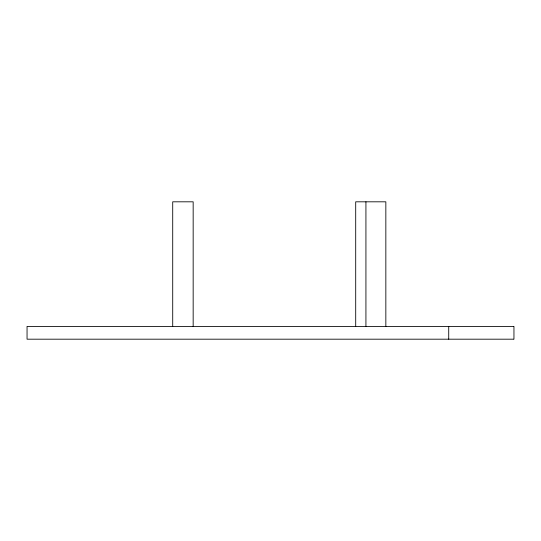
<?xml version="1.0" encoding="UTF-8"?>
<svg xmlns="http://www.w3.org/2000/svg" width="541" height="541" viewBox="0 0 541 541"><rect width="100%" height="100%" fill="white"/><g stroke="black" fill="none" stroke-linecap="round" stroke-linejoin="round"><path stroke-width="0.81" d="M513.558 326.406L27.05 326.406L27.05 339.187L513.558 339.187M513.95 326.406L513.95 339.187M448.719 326.406L448.719 339.187M385.841 326.494L385.841 201.813L355.701 201.813L355.701 326.494M365.926 201.813L365.926 326.494M193.164 326.494L193.164 201.813L172.714 201.813L172.714 326.494"/></g></svg>
